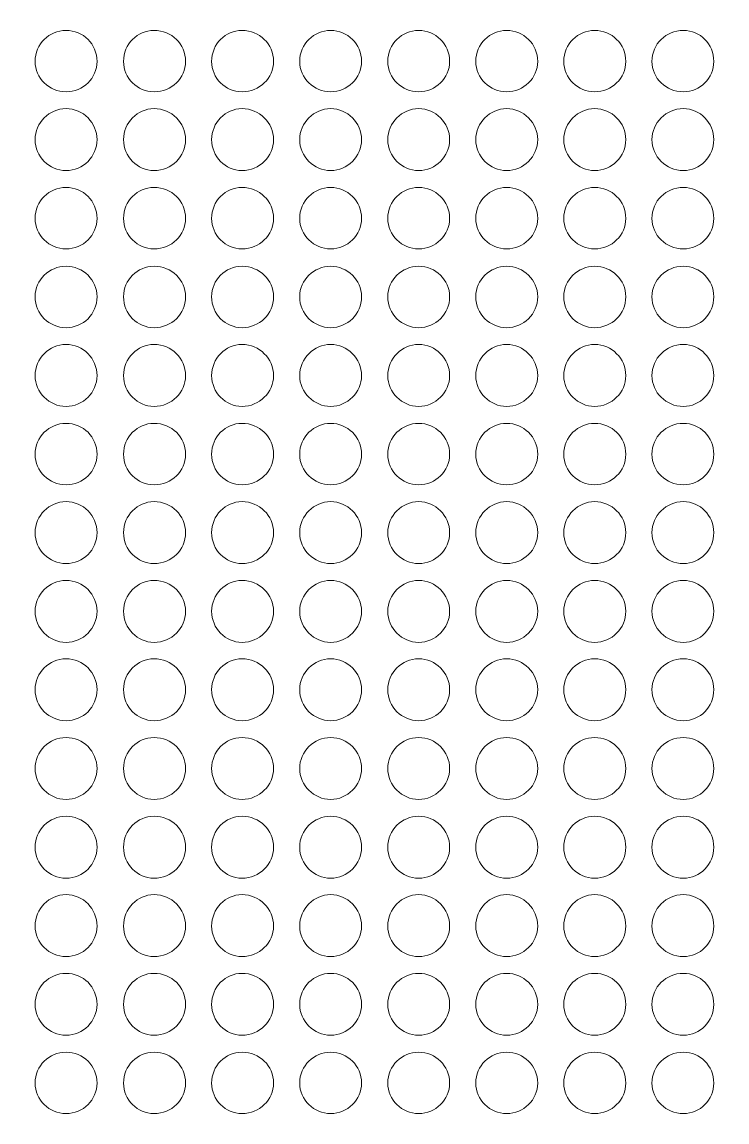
# Model space of a CAD drawing. Header units: inches. Extents: x 243 to 900, y -519 to -86.
# Drawn here: x 627.3 to 647.09, y -204.29 to -173.4 of the extents above; entities that cross this region are included whole.
import ezdxf

# ---------------------------------------------------------------- set-up
doc = ezdxf.new("R2010")
doc.units = ezdxf.units.IN
doc.header["$MEASUREMENT"] = 0
doc.layers.add('Layer 1', color=7, linetype='Continuous')

# ---------------------------------------------------------------- blocks, each defined once
blk = doc.blocks.new('block 3')
at = {"layer": 'Layer 1', "lineweight": 0}
blk.add_open_spline([(898.138, -484.267), (898.138, -494.991), (889.368, -503.763), (878.645, -503.763), (878.645, -503.763), (266.12, -503.763), (266.12, -503.763), (255.397, -503.763), (246.624, -494.991), (246.624, -484.267), (246.624, -484.267), (246.624, -108.507), (246.624, -108.507), (246.624, -97.783), (255.397, -89.011), (266.12, -89.011), (266.12, -89.011), (878.645, -89.011), (878.645, -89.011), (889.368, -89.011), (898.138, -97.783), (898.138, -108.507), (898.138, -108.507), (898.138, -484.267), (898.138, -484.267)], degree=3, knots=[0, 0, 0, 0, 1, 1, 1, 2, 2, 2, 3, 3, 3, 4, 4, 4, 5, 5, 5, 6, 6, 6, 7, 7, 7, 8, 8, 8, 8], dxfattribs=at)
blk = doc.blocks.new('block 2')
at = {"layer": 'Layer 1'}
blk.add_blockref('block 3', (0, 0), dxfattribs=at)
blk = doc.blocks.new('block 164')
at = {"layer": 'Layer 1', "lineweight": 0}
for points in [[(629.406, -174.509), (629.406, -174.981), (629.02, -175.363), (628.536, -175.363), (628.06, -175.363), (627.667, -174.981), (627.667, -174.509), (627.667, -174.021), (628.06, -173.639), (628.536, -173.639), (629.02, -173.639), (629.406, -174.021), (629.406, -174.509)], [(631.891, -174.509), (631.891, -174.981), (631.497, -175.363), (631.008, -175.363), (630.535, -175.363), (630.152, -174.981), (630.152, -174.509), (630.152, -174.021), (630.535, -173.639), (631.008, -173.639), (631.497, -173.639), (631.891, -174.021), (631.891, -174.509)], [(634.363, -174.509), (634.363, -174.981), (633.964, -175.363), (633.478, -175.363), (633.007, -175.363), (632.624, -174.981), (632.624, -174.509), (632.624, -174.021), (633.007, -173.639), (633.478, -173.639), (633.964, -173.639), (634.363, -174.021), (634.363, -174.509)], [(636.835, -174.509), (636.835, -174.981), (636.439, -175.363), (635.968, -175.363), (635.492, -175.363), (635.096, -174.981), (635.096, -174.509), (635.096, -174.021), (635.492, -173.639), (635.968, -173.639), (636.439, -173.639), (636.835, -174.021), (636.835, -174.509)], [(639.307, -174.509), (639.307, -174.981), (638.914, -175.363), (638.438, -175.363), (637.967, -175.363), (637.57, -174.981), (637.57, -174.509), (637.57, -174.021), (637.967, -173.639), (638.438, -173.639), (638.914, -173.639), (639.307, -174.021), (639.307, -174.509)], [(641.779, -174.509), (641.779, -174.981), (641.383, -175.363), (640.91, -175.363), (640.436, -175.363), (640.04, -174.981), (640.04, -174.509), (640.04, -174.021), (640.436, -173.639), (640.91, -173.639), (641.383, -173.639), (641.779, -174.021), (641.779, -174.509)], [(644.254, -174.509), (644.254, -174.981), (643.858, -175.363), (643.382, -175.363), (642.908, -175.363), (642.512, -174.981), (642.512, -174.509), (642.512, -174.021), (642.908, -173.639), (643.382, -173.639), (643.858, -173.639), (644.254, -174.021), (644.254, -174.509)], [(646.724, -174.509), (646.724, -174.981), (646.343, -175.363), (645.869, -175.363), (645.38, -175.363), (644.987, -174.981), (644.987, -174.509), (644.987, -174.021), (645.38, -173.639), (645.869, -173.639), (646.343, -173.639), (646.724, -174.021), (646.724, -174.509)]]:
    blk.add_open_spline(points, degree=3, knots=[0, 0, 0, 0, 1, 1, 1, 2, 2, 2, 3, 3, 3, 4, 4, 4, 4], dxfattribs=at)
blk = doc.blocks.new('block 165')
at = {"layer": 'Layer 1', "lineweight": 0}
for points in [[(629.406, -176.706), (629.406, -177.178), (629.02, -177.573), (628.536, -177.573), (628.06, -177.573), (627.667, -177.178), (627.667, -176.706), (627.667, -176.232), (628.06, -175.835), (628.536, -175.835), (629.02, -175.835), (629.406, -176.232), (629.406, -176.706)], [(631.891, -176.706), (631.891, -177.178), (631.497, -177.573), (631.008, -177.573), (630.535, -177.573), (630.152, -177.178), (630.152, -176.706), (630.152, -176.232), (630.535, -175.835), (631.008, -175.835), (631.497, -175.835), (631.891, -176.232), (631.891, -176.706)], [(634.363, -176.706), (634.363, -177.178), (633.964, -177.573), (633.478, -177.573), (633.007, -177.573), (632.624, -177.178), (632.624, -176.706), (632.624, -176.232), (633.007, -175.835), (633.478, -175.835), (633.964, -175.835), (634.363, -176.232), (634.363, -176.706)], [(636.835, -176.706), (636.835, -177.178), (636.439, -177.573), (635.968, -177.573), (635.492, -177.573), (635.096, -177.178), (635.096, -176.706), (635.096, -176.232), (635.492, -175.835), (635.968, -175.835), (636.439, -175.835), (636.835, -176.232), (636.835, -176.706)], [(639.307, -176.706), (639.307, -177.178), (638.914, -177.573), (638.438, -177.573), (637.967, -177.573), (637.57, -177.178), (637.57, -176.706), (637.57, -176.232), (637.967, -175.835), (638.438, -175.835), (638.914, -175.835), (639.307, -176.232), (639.307, -176.706)], [(641.779, -176.706), (641.779, -177.178), (641.383, -177.573), (640.91, -177.573), (640.436, -177.573), (640.04, -177.178), (640.04, -176.706), (640.04, -176.232), (640.436, -175.835), (640.91, -175.835), (641.383, -175.835), (641.779, -176.232), (641.779, -176.706)], [(644.254, -176.706), (644.254, -177.178), (643.858, -177.573), (643.382, -177.573), (642.908, -177.573), (642.512, -177.178), (642.512, -176.706), (642.512, -176.232), (642.908, -175.835), (643.382, -175.835), (643.858, -175.835), (644.254, -176.232), (644.254, -176.706)], [(646.724, -176.706), (646.724, -177.178), (646.343, -177.573), (645.869, -177.573), (645.38, -177.573), (644.987, -177.178), (644.987, -176.706), (644.987, -176.232), (645.38, -175.835), (645.869, -175.835), (646.343, -175.835), (646.724, -176.232), (646.724, -176.706)]]:
    blk.add_open_spline(points, degree=3, knots=[0, 0, 0, 0, 1, 1, 1, 2, 2, 2, 3, 3, 3, 4, 4, 4, 4], dxfattribs=at)
blk = doc.blocks.new('block 166')
at = {"layer": 'Layer 1', "lineweight": 0}
for points in [[(629.406, -178.917), (629.406, -179.393), (629.02, -179.773), (628.536, -179.773), (628.06, -179.773), (627.667, -179.393), (627.667, -178.917), (627.667, -178.429), (628.06, -178.048), (628.536, -178.048), (629.02, -178.048), (629.406, -178.429), (629.406, -178.917)], [(631.891, -178.917), (631.891, -179.393), (631.497, -179.773), (631.008, -179.773), (630.535, -179.773), (630.152, -179.393), (630.152, -178.917), (630.152, -178.429), (630.535, -178.048), (631.008, -178.048), (631.497, -178.048), (631.891, -178.429), (631.891, -178.917)], [(634.363, -178.917), (634.363, -179.393), (633.964, -179.773), (633.478, -179.773), (633.007, -179.773), (632.624, -179.393), (632.624, -178.917), (632.624, -178.429), (633.007, -178.048), (633.478, -178.048), (633.964, -178.048), (634.363, -178.429), (634.363, -178.917)], [(636.835, -178.917), (636.835, -179.393), (636.439, -179.773), (635.968, -179.773), (635.492, -179.773), (635.096, -179.393), (635.096, -178.917), (635.096, -178.429), (635.492, -178.048), (635.968, -178.048), (636.439, -178.048), (636.835, -178.429), (636.835, -178.917)], [(639.307, -178.917), (639.307, -179.393), (638.914, -179.773), (638.438, -179.773), (637.967, -179.773), (637.57, -179.393), (637.57, -178.917), (637.57, -178.429), (637.967, -178.048), (638.438, -178.048), (638.914, -178.048), (639.307, -178.429), (639.307, -178.917)], [(641.779, -178.917), (641.779, -179.393), (641.383, -179.773), (640.91, -179.773), (640.436, -179.773), (640.04, -179.393), (640.04, -178.917), (640.04, -178.429), (640.436, -178.048), (640.91, -178.048), (641.383, -178.048), (641.779, -178.429), (641.779, -178.917)], [(644.254, -178.917), (644.254, -179.393), (643.858, -179.773), (643.382, -179.773), (642.908, -179.773), (642.512, -179.393), (642.512, -178.917), (642.512, -178.429), (642.908, -178.048), (643.382, -178.048), (643.858, -178.048), (644.254, -178.429), (644.254, -178.917)], [(646.724, -178.917), (646.724, -179.393), (646.343, -179.773), (645.869, -179.773), (645.38, -179.773), (644.987, -179.393), (644.987, -178.917), (644.987, -178.429), (645.38, -178.048), (645.869, -178.048), (646.343, -178.048), (646.724, -178.429), (646.724, -178.917)]]:
    blk.add_open_spline(points, degree=3, knots=[0, 0, 0, 0, 1, 1, 1, 2, 2, 2, 3, 3, 3, 4, 4, 4, 4], dxfattribs=at)
blk = doc.blocks.new('block 167')
at = {"layer": 'Layer 1', "lineweight": 0}
for points in [[(629.406, -181.115), (629.406, -181.604), (629.02, -181.985), (628.536, -181.985), (628.06, -181.985), (627.667, -181.604), (627.667, -181.115), (627.667, -180.643), (628.06, -180.262), (628.536, -180.262), (629.02, -180.262), (629.406, -180.643), (629.406, -181.115)], [(631.891, -181.115), (631.891, -181.604), (631.497, -181.985), (631.008, -181.985), (630.535, -181.985), (630.152, -181.604), (630.152, -181.115), (630.152, -180.643), (630.535, -180.262), (631.008, -180.262), (631.497, -180.262), (631.891, -180.643), (631.891, -181.115)], [(634.363, -181.115), (634.363, -181.604), (633.964, -181.985), (633.478, -181.985), (633.007, -181.985), (632.624, -181.604), (632.624, -181.115), (632.624, -180.643), (633.007, -180.262), (633.478, -180.262), (633.964, -180.262), (634.363, -180.643), (634.363, -181.115)], [(636.835, -181.115), (636.835, -181.604), (636.439, -181.985), (635.968, -181.985), (635.492, -181.985), (635.096, -181.604), (635.096, -181.115), (635.096, -180.643), (635.492, -180.262), (635.968, -180.262), (636.439, -180.262), (636.835, -180.643), (636.835, -181.115)], [(639.307, -181.115), (639.307, -181.604), (638.914, -181.985), (638.438, -181.985), (637.967, -181.985), (637.57, -181.604), (637.57, -181.115), (637.57, -180.643), (637.967, -180.262), (638.438, -180.262), (638.914, -180.262), (639.307, -180.643), (639.307, -181.115)], [(641.779, -181.115), (641.779, -181.604), (641.383, -181.985), (640.91, -181.985), (640.436, -181.985), (640.04, -181.604), (640.04, -181.115), (640.04, -180.643), (640.436, -180.262), (640.91, -180.262), (641.383, -180.262), (641.779, -180.643), (641.779, -181.115)], [(644.254, -181.115), (644.254, -181.604), (643.858, -181.985), (643.382, -181.985), (642.908, -181.985), (642.512, -181.604), (642.512, -181.115), (642.512, -180.643), (642.908, -180.262), (643.382, -180.262), (643.858, -180.262), (644.254, -180.643), (644.254, -181.115)], [(646.724, -181.115), (646.724, -181.604), (646.343, -181.985), (645.869, -181.985), (645.38, -181.985), (644.987, -181.604), (644.987, -181.115), (644.987, -180.643), (645.38, -180.262), (645.869, -180.262), (646.343, -180.262), (646.724, -180.643), (646.724, -181.115)]]:
    blk.add_open_spline(points, degree=3, knots=[0, 0, 0, 0, 1, 1, 1, 2, 2, 2, 3, 3, 3, 4, 4, 4, 4], dxfattribs=at)
blk = doc.blocks.new('block 168')
at = {"layer": 'Layer 1', "lineweight": 0}
for points in [[(629.406, -183.331), (629.406, -183.8), (629.02, -184.196), (628.536, -184.196), (628.06, -184.196), (627.667, -183.8), (627.667, -183.331), (627.667, -182.855), (628.06, -182.457), (628.536, -182.457), (629.02, -182.457), (629.406, -182.855), (629.406, -183.331)], [(631.891, -183.331), (631.891, -183.8), (631.497, -184.196), (631.008, -184.196), (630.535, -184.196), (630.152, -183.8), (630.152, -183.331), (630.152, -182.855), (630.535, -182.457), (631.008, -182.457), (631.497, -182.457), (631.891, -182.855), (631.891, -183.331)], [(634.363, -183.331), (634.363, -183.8), (633.964, -184.196), (633.478, -184.196), (633.007, -184.196), (632.624, -183.8), (632.624, -183.331), (632.624, -182.855), (633.007, -182.457), (633.478, -182.457), (633.964, -182.457), (634.363, -182.855), (634.363, -183.331)], [(636.835, -183.331), (636.835, -183.8), (636.439, -184.196), (635.968, -184.196), (635.492, -184.196), (635.096, -183.8), (635.096, -183.331), (635.096, -182.855), (635.492, -182.457), (635.968, -182.457), (636.439, -182.457), (636.835, -182.855), (636.835, -183.331)], [(639.307, -183.331), (639.307, -183.8), (638.914, -184.196), (638.438, -184.196), (637.967, -184.196), (637.57, -183.8), (637.57, -183.331), (637.57, -182.855), (637.967, -182.457), (638.438, -182.457), (638.914, -182.457), (639.307, -182.855), (639.307, -183.331)], [(641.779, -183.331), (641.779, -183.8), (641.383, -184.196), (640.91, -184.196), (640.436, -184.196), (640.04, -183.8), (640.04, -183.331), (640.04, -182.855), (640.436, -182.457), (640.91, -182.457), (641.383, -182.457), (641.779, -182.855), (641.779, -183.331)], [(644.254, -183.331), (644.254, -183.8), (643.858, -184.196), (643.382, -184.196), (642.908, -184.196), (642.512, -183.8), (642.512, -183.331), (642.512, -182.855), (642.908, -182.457), (643.382, -182.457), (643.858, -182.457), (644.254, -182.855), (644.254, -183.331)], [(646.724, -183.331), (646.724, -183.8), (646.343, -184.196), (645.869, -184.196), (645.38, -184.196), (644.987, -183.8), (644.987, -183.331), (644.987, -182.855), (645.38, -182.457), (645.869, -182.457), (646.343, -182.457), (646.724, -182.855), (646.724, -183.331)]]:
    blk.add_open_spline(points, degree=3, knots=[0, 0, 0, 0, 1, 1, 1, 2, 2, 2, 3, 3, 3, 4, 4, 4, 4], dxfattribs=at)
blk = doc.blocks.new('block 169')
at = {"layer": 'Layer 1', "lineweight": 0}
for points in [[(629.406, -185.539), (629.406, -186.015), (629.02, -186.395), (628.536, -186.395), (628.06, -186.395), (627.667, -186.015), (627.667, -185.539), (627.667, -185.053), (628.06, -184.672), (628.536, -184.672), (629.02, -184.672), (629.406, -185.053), (629.406, -185.539)], [(631.891, -185.539), (631.891, -186.015), (631.497, -186.395), (631.008, -186.395), (630.535, -186.395), (630.152, -186.015), (630.152, -185.539), (630.152, -185.053), (630.535, -184.672), (631.008, -184.672), (631.497, -184.672), (631.891, -185.053), (631.891, -185.539)], [(634.363, -185.539), (634.363, -186.015), (633.964, -186.395), (633.478, -186.395), (633.007, -186.395), (632.624, -186.015), (632.624, -185.539), (632.624, -185.053), (633.007, -184.672), (633.478, -184.672), (633.964, -184.672), (634.363, -185.053), (634.363, -185.539)], [(636.835, -185.539), (636.835, -186.015), (636.439, -186.395), (635.968, -186.395), (635.492, -186.395), (635.096, -186.015), (635.096, -185.539), (635.096, -185.053), (635.492, -184.672), (635.968, -184.672), (636.439, -184.672), (636.835, -185.053), (636.835, -185.539)], [(639.307, -185.539), (639.307, -186.015), (638.914, -186.395), (638.438, -186.395), (637.967, -186.395), (637.57, -186.015), (637.57, -185.539), (637.57, -185.053), (637.967, -184.672), (638.438, -184.672), (638.914, -184.672), (639.307, -185.053), (639.307, -185.539)], [(641.779, -185.539), (641.779, -186.015), (641.383, -186.395), (640.91, -186.395), (640.436, -186.395), (640.04, -186.015), (640.04, -185.539), (640.04, -185.053), (640.436, -184.672), (640.91, -184.672), (641.383, -184.672), (641.779, -185.053), (641.779, -185.539)], [(644.254, -185.539), (644.254, -186.015), (643.858, -186.395), (643.382, -186.395), (642.908, -186.395), (642.512, -186.015), (642.512, -185.539), (642.512, -185.053), (642.908, -184.672), (643.382, -184.672), (643.858, -184.672), (644.254, -185.053), (644.254, -185.539)], [(646.724, -185.539), (646.724, -186.015), (646.343, -186.395), (645.869, -186.395), (645.38, -186.395), (644.987, -186.015), (644.987, -185.539), (644.987, -185.053), (645.38, -184.672), (645.869, -184.672), (646.343, -184.672), (646.724, -185.053), (646.724, -185.539)]]:
    blk.add_open_spline(points, degree=3, knots=[0, 0, 0, 0, 1, 1, 1, 2, 2, 2, 3, 3, 3, 4, 4, 4, 4], dxfattribs=at)
blk = doc.blocks.new('block 170')
at = {"layer": 'Layer 1', "lineweight": 0}
for points in [[(629.406, -187.738), (629.406, -188.227), (629.02, -188.606), (628.536, -188.606), (628.06, -188.606), (627.667, -188.227), (627.667, -187.738), (627.667, -187.265), (628.06, -186.868), (628.536, -186.868), (629.02, -186.868), (629.406, -187.265), (629.406, -187.738)], [(631.891, -187.738), (631.891, -188.227), (631.497, -188.606), (631.008, -188.606), (630.535, -188.606), (630.152, -188.227), (630.152, -187.738), (630.152, -187.265), (630.535, -186.868), (631.008, -186.868), (631.497, -186.868), (631.891, -187.265), (631.891, -187.738)], [(634.363, -187.738), (634.363, -188.227), (633.964, -188.606), (633.478, -188.606), (633.007, -188.606), (632.624, -188.227), (632.624, -187.738), (632.624, -187.265), (633.007, -186.868), (633.478, -186.868), (633.964, -186.868), (634.363, -187.265), (634.363, -187.738)], [(636.835, -187.738), (636.835, -188.227), (636.439, -188.606), (635.968, -188.606), (635.492, -188.606), (635.096, -188.227), (635.096, -187.738), (635.096, -187.265), (635.492, -186.868), (635.968, -186.868), (636.439, -186.868), (636.835, -187.265), (636.835, -187.738)], [(639.307, -187.738), (639.307, -188.227), (638.914, -188.606), (638.438, -188.606), (637.967, -188.606), (637.57, -188.227), (637.57, -187.738), (637.57, -187.265), (637.967, -186.868), (638.438, -186.868), (638.914, -186.868), (639.307, -187.265), (639.307, -187.738)], [(641.779, -187.738), (641.779, -188.227), (641.383, -188.606), (640.91, -188.606), (640.436, -188.606), (640.04, -188.227), (640.04, -187.738), (640.04, -187.265), (640.436, -186.868), (640.91, -186.868), (641.383, -186.868), (641.779, -187.265), (641.779, -187.738)], [(644.254, -187.738), (644.254, -188.227), (643.858, -188.606), (643.382, -188.606), (642.908, -188.606), (642.512, -188.227), (642.512, -187.738), (642.512, -187.265), (642.908, -186.868), (643.382, -186.868), (643.858, -186.868), (644.254, -187.265), (644.254, -187.738)], [(646.724, -187.738), (646.724, -188.227), (646.343, -188.606), (645.869, -188.606), (645.38, -188.606), (644.987, -188.227), (644.987, -187.738), (644.987, -187.265), (645.38, -186.868), (645.869, -186.868), (646.343, -186.868), (646.724, -187.265), (646.724, -187.738)]]:
    blk.add_open_spline(points, degree=3, knots=[0, 0, 0, 0, 1, 1, 1, 2, 2, 2, 3, 3, 3, 4, 4, 4, 4], dxfattribs=at)
blk = doc.blocks.new('block 171')
at = {"layer": 'Layer 1', "lineweight": 0}
for points in [[(629.406, -189.949), (629.406, -190.424), (629.02, -190.821), (628.536, -190.821), (628.06, -190.821), (627.667, -190.424), (627.667, -189.949), (627.667, -189.477), (628.06, -189.081), (628.536, -189.081), (629.02, -189.081), (629.406, -189.477), (629.406, -189.949)], [(631.891, -189.949), (631.891, -190.424), (631.497, -190.821), (631.008, -190.821), (630.535, -190.821), (630.152, -190.424), (630.152, -189.949), (630.152, -189.477), (630.535, -189.081), (631.008, -189.081), (631.497, -189.081), (631.891, -189.477), (631.891, -189.949)], [(634.363, -189.949), (634.363, -190.424), (633.964, -190.821), (633.478, -190.821), (633.007, -190.821), (632.624, -190.424), (632.624, -189.949), (632.624, -189.477), (633.007, -189.081), (633.478, -189.081), (633.964, -189.081), (634.363, -189.477), (634.363, -189.949)], [(636.835, -189.949), (636.835, -190.424), (636.439, -190.821), (635.968, -190.821), (635.492, -190.821), (635.096, -190.424), (635.096, -189.949), (635.096, -189.477), (635.492, -189.081), (635.968, -189.081), (636.439, -189.081), (636.835, -189.477), (636.835, -189.949)], [(639.307, -189.949), (639.307, -190.424), (638.914, -190.821), (638.438, -190.821), (637.967, -190.821), (637.57, -190.424), (637.57, -189.949), (637.57, -189.477), (637.967, -189.081), (638.438, -189.081), (638.914, -189.081), (639.307, -189.477), (639.307, -189.949)], [(641.779, -189.949), (641.779, -190.424), (641.383, -190.821), (640.91, -190.821), (640.436, -190.821), (640.04, -190.424), (640.04, -189.949), (640.04, -189.477), (640.436, -189.081), (640.91, -189.081), (641.383, -189.081), (641.779, -189.477), (641.779, -189.949)], [(644.254, -189.949), (644.254, -190.424), (643.858, -190.821), (643.382, -190.821), (642.908, -190.821), (642.512, -190.424), (642.512, -189.949), (642.512, -189.477), (642.908, -189.081), (643.382, -189.081), (643.858, -189.081), (644.254, -189.477), (644.254, -189.949)], [(646.724, -189.949), (646.724, -190.424), (646.343, -190.821), (645.869, -190.821), (645.38, -190.821), (644.987, -190.424), (644.987, -189.949), (644.987, -189.477), (645.38, -189.081), (645.869, -189.081), (646.343, -189.081), (646.724, -189.477), (646.724, -189.949)]]:
    blk.add_open_spline(points, degree=3, knots=[0, 0, 0, 0, 1, 1, 1, 2, 2, 2, 3, 3, 3, 4, 4, 4, 4], dxfattribs=at)
blk = doc.blocks.new('block 172')
at = {"layer": 'Layer 1', "lineweight": 0}
for points in [[(629.406, -192.146), (629.406, -192.638), (629.02, -193.019), (628.536, -193.019), (628.06, -193.019), (627.667, -192.638), (627.667, -192.146), (627.667, -191.676), (628.06, -191.279), (628.536, -191.279), (629.02, -191.279), (629.406, -191.676), (629.406, -192.146)], [(631.891, -192.146), (631.891, -192.638), (631.497, -193.019), (631.008, -193.019), (630.535, -193.019), (630.152, -192.638), (630.152, -192.146), (630.152, -191.676), (630.535, -191.279), (631.008, -191.279), (631.497, -191.279), (631.891, -191.676), (631.891, -192.146)], [(634.363, -192.146), (634.363, -192.638), (633.964, -193.019), (633.478, -193.019), (633.007, -193.019), (632.624, -192.638), (632.624, -192.146), (632.624, -191.676), (633.007, -191.279), (633.478, -191.279), (633.964, -191.279), (634.363, -191.676), (634.363, -192.146)], [(636.835, -192.146), (636.835, -192.638), (636.439, -193.019), (635.968, -193.019), (635.492, -193.019), (635.096, -192.638), (635.096, -192.146), (635.096, -191.676), (635.492, -191.279), (635.968, -191.279), (636.439, -191.279), (636.835, -191.676), (636.835, -192.146)], [(639.307, -192.146), (639.307, -192.638), (638.914, -193.019), (638.438, -193.019), (637.967, -193.019), (637.57, -192.638), (637.57, -192.146), (637.57, -191.676), (637.967, -191.279), (638.438, -191.279), (638.914, -191.279), (639.307, -191.676), (639.307, -192.146)], [(641.779, -192.146), (641.779, -192.638), (641.383, -193.019), (640.91, -193.019), (640.436, -193.019), (640.04, -192.638), (640.04, -192.146), (640.04, -191.676), (640.436, -191.279), (640.91, -191.279), (641.383, -191.279), (641.779, -191.676), (641.779, -192.146)], [(644.254, -192.146), (644.254, -192.638), (643.858, -193.019), (643.382, -193.019), (642.908, -193.019), (642.512, -192.638), (642.512, -192.146), (642.512, -191.676), (642.908, -191.279), (643.382, -191.279), (643.858, -191.279), (644.254, -191.676), (644.254, -192.146)], [(646.724, -192.146), (646.724, -192.638), (646.343, -193.019), (645.869, -193.019), (645.38, -193.019), (644.987, -192.638), (644.987, -192.146), (644.987, -191.676), (645.38, -191.279), (645.869, -191.279), (646.343, -191.279), (646.724, -191.676), (646.724, -192.146)]]:
    blk.add_open_spline(points, degree=3, knots=[0, 0, 0, 0, 1, 1, 1, 2, 2, 2, 3, 3, 3, 4, 4, 4, 4], dxfattribs=at)
blk = doc.blocks.new('block 173')
at = {"layer": 'Layer 1', "lineweight": 0}
for points in [[(629.406, -194.362), (629.406, -194.834), (629.02, -195.231), (628.536, -195.231), (628.06, -195.231), (627.667, -194.834), (627.667, -194.362), (627.667, -193.887), (628.06, -193.492), (628.536, -193.492), (629.02, -193.492), (629.406, -193.887), (629.406, -194.362)], [(631.891, -194.362), (631.891, -194.834), (631.497, -195.231), (631.008, -195.231), (630.535, -195.231), (630.152, -194.834), (630.152, -194.362), (630.152, -193.887), (630.535, -193.492), (631.008, -193.492), (631.497, -193.492), (631.891, -193.887), (631.891, -194.362)], [(634.363, -194.362), (634.363, -194.834), (633.964, -195.231), (633.478, -195.231), (633.007, -195.231), (632.624, -194.834), (632.624, -194.362), (632.624, -193.887), (633.007, -193.492), (633.478, -193.492), (633.964, -193.492), (634.363, -193.887), (634.363, -194.362)], [(636.835, -194.362), (636.835, -194.834), (636.439, -195.231), (635.968, -195.231), (635.492, -195.231), (635.096, -194.834), (635.096, -194.362), (635.096, -193.887), (635.492, -193.492), (635.968, -193.492), (636.439, -193.492), (636.835, -193.887), (636.835, -194.362)], [(639.307, -194.362), (639.307, -194.834), (638.914, -195.231), (638.438, -195.231), (637.967, -195.231), (637.57, -194.834), (637.57, -194.362), (637.57, -193.887), (637.967, -193.492), (638.438, -193.492), (638.914, -193.492), (639.307, -193.887), (639.307, -194.362)], [(641.779, -194.362), (641.779, -194.834), (641.383, -195.231), (640.91, -195.231), (640.436, -195.231), (640.04, -194.834), (640.04, -194.362), (640.04, -193.887), (640.436, -193.492), (640.91, -193.492), (641.383, -193.492), (641.779, -193.887), (641.779, -194.362)], [(644.254, -194.362), (644.254, -194.834), (643.858, -195.231), (643.382, -195.231), (642.908, -195.231), (642.512, -194.834), (642.512, -194.362), (642.512, -193.887), (642.908, -193.492), (643.382, -193.492), (643.858, -193.492), (644.254, -193.887), (644.254, -194.362)], [(646.724, -194.362), (646.724, -194.834), (646.343, -195.231), (645.869, -195.231), (645.38, -195.231), (644.987, -194.834), (644.987, -194.362), (644.987, -193.887), (645.38, -193.492), (645.869, -193.492), (646.343, -193.492), (646.724, -193.887), (646.724, -194.362)]]:
    blk.add_open_spline(points, degree=3, knots=[0, 0, 0, 0, 1, 1, 1, 2, 2, 2, 3, 3, 3, 4, 4, 4, 4], dxfattribs=at)
blk = doc.blocks.new('block 174')
at = {"layer": 'Layer 1', "lineweight": 0}
for points in [[(629.406, -196.574), (629.406, -197.047), (629.02, -197.443), (628.536, -197.443), (628.06, -197.443), (627.667, -197.047), (627.667, -196.574), (627.667, -196.084), (628.06, -195.704), (628.536, -195.704), (629.02, -195.704), (629.406, -196.084), (629.406, -196.574)], [(631.891, -196.574), (631.891, -197.047), (631.497, -197.443), (631.008, -197.443), (630.535, -197.443), (630.152, -197.047), (630.152, -196.574), (630.152, -196.084), (630.535, -195.704), (631.008, -195.704), (631.497, -195.704), (631.891, -196.084), (631.891, -196.574)], [(634.363, -196.574), (634.363, -197.047), (633.964, -197.443), (633.478, -197.443), (633.007, -197.443), (632.624, -197.047), (632.624, -196.574), (632.624, -196.084), (633.007, -195.704), (633.478, -195.704), (633.964, -195.704), (634.363, -196.084), (634.363, -196.574)], [(636.835, -196.574), (636.835, -197.047), (636.439, -197.443), (635.968, -197.443), (635.492, -197.443), (635.096, -197.047), (635.096, -196.574), (635.096, -196.084), (635.492, -195.704), (635.968, -195.704), (636.439, -195.704), (636.835, -196.084), (636.835, -196.574)], [(639.307, -196.574), (639.307, -197.047), (638.914, -197.443), (638.438, -197.443), (637.967, -197.443), (637.57, -197.047), (637.57, -196.574), (637.57, -196.084), (637.967, -195.704), (638.438, -195.704), (638.914, -195.704), (639.307, -196.084), (639.307, -196.574)], [(641.779, -196.574), (641.779, -197.047), (641.383, -197.443), (640.91, -197.443), (640.436, -197.443), (640.04, -197.047), (640.04, -196.574), (640.04, -196.084), (640.436, -195.704), (640.91, -195.704), (641.383, -195.704), (641.779, -196.084), (641.779, -196.574)], [(644.254, -196.574), (644.254, -197.047), (643.858, -197.443), (643.382, -197.443), (642.908, -197.443), (642.512, -197.047), (642.512, -196.574), (642.512, -196.084), (642.908, -195.704), (643.382, -195.704), (643.858, -195.704), (644.254, -196.084), (644.254, -196.574)], [(646.724, -196.574), (646.724, -197.047), (646.343, -197.443), (645.869, -197.443), (645.38, -197.443), (644.987, -197.047), (644.987, -196.574), (644.987, -196.084), (645.38, -195.704), (645.869, -195.704), (646.343, -195.704), (646.724, -196.084), (646.724, -196.574)]]:
    blk.add_open_spline(points, degree=3, knots=[0, 0, 0, 0, 1, 1, 1, 2, 2, 2, 3, 3, 3, 4, 4, 4, 4], dxfattribs=at)
blk = doc.blocks.new('block 175')
at = {"layer": 'Layer 1', "lineweight": 0}
for points in [[(629.406, -198.785), (629.406, -199.258), (629.02, -199.642), (628.536, -199.642), (628.06, -199.642), (627.667, -199.258), (627.667, -198.785), (627.667, -198.299), (628.06, -197.902), (628.536, -197.902), (629.02, -197.902), (629.406, -198.299), (629.406, -198.785)], [(631.891, -198.785), (631.891, -199.258), (631.497, -199.642), (631.008, -199.642), (630.535, -199.642), (630.152, -199.258), (630.152, -198.785), (630.152, -198.299), (630.535, -197.902), (631.008, -197.902), (631.497, -197.902), (631.891, -198.299), (631.891, -198.785)], [(634.363, -198.785), (634.363, -199.258), (633.964, -199.642), (633.478, -199.642), (633.007, -199.642), (632.624, -199.258), (632.624, -198.785), (632.624, -198.299), (633.007, -197.902), (633.478, -197.902), (633.964, -197.902), (634.363, -198.299), (634.363, -198.785)], [(636.835, -198.785), (636.835, -199.258), (636.439, -199.642), (635.968, -199.642), (635.492, -199.642), (635.096, -199.258), (635.096, -198.785), (635.096, -198.299), (635.492, -197.902), (635.968, -197.902), (636.439, -197.902), (636.835, -198.299), (636.835, -198.785)], [(639.307, -198.785), (639.307, -199.258), (638.914, -199.642), (638.438, -199.642), (637.967, -199.642), (637.57, -199.258), (637.57, -198.785), (637.57, -198.299), (637.967, -197.902), (638.438, -197.902), (638.914, -197.902), (639.307, -198.299), (639.307, -198.785)], [(641.779, -198.785), (641.779, -199.258), (641.383, -199.642), (640.91, -199.642), (640.436, -199.642), (640.04, -199.258), (640.04, -198.785), (640.04, -198.299), (640.436, -197.902), (640.91, -197.902), (641.383, -197.902), (641.779, -198.299), (641.779, -198.785)], [(644.254, -198.785), (644.254, -199.258), (643.858, -199.642), (643.382, -199.642), (642.908, -199.642), (642.512, -199.258), (642.512, -198.785), (642.512, -198.299), (642.908, -197.902), (643.382, -197.902), (643.858, -197.902), (644.254, -198.299), (644.254, -198.785)], [(646.724, -198.785), (646.724, -199.258), (646.343, -199.642), (645.869, -199.642), (645.38, -199.642), (644.987, -199.258), (644.987, -198.785), (644.987, -198.299), (645.38, -197.902), (645.869, -197.902), (646.343, -197.902), (646.724, -198.299), (646.724, -198.785)]]:
    blk.add_open_spline(points, degree=3, knots=[0, 0, 0, 0, 1, 1, 1, 2, 2, 2, 3, 3, 3, 4, 4, 4, 4], dxfattribs=at)
blk = doc.blocks.new('block 176')
at = {"layer": 'Layer 1', "lineweight": 0}
for points in [[(629.406, -200.984), (629.406, -201.455), (629.02, -201.852), (628.536, -201.852), (628.06, -201.852), (627.667, -201.455), (627.667, -200.984), (627.667, -200.494), (628.06, -200.114), (628.536, -200.114), (629.02, -200.114), (629.406, -200.494), (629.406, -200.984)], [(631.891, -200.984), (631.891, -201.455), (631.497, -201.852), (631.008, -201.852), (630.535, -201.852), (630.152, -201.455), (630.152, -200.984), (630.152, -200.494), (630.535, -200.114), (631.008, -200.114), (631.497, -200.114), (631.891, -200.494), (631.891, -200.984)], [(634.363, -200.984), (634.363, -201.455), (633.964, -201.852), (633.478, -201.852), (633.007, -201.852), (632.624, -201.455), (632.624, -200.984), (632.624, -200.494), (633.007, -200.114), (633.478, -200.114), (633.964, -200.114), (634.363, -200.494), (634.363, -200.984)], [(636.835, -200.984), (636.835, -201.455), (636.439, -201.852), (635.968, -201.852), (635.492, -201.852), (635.096, -201.455), (635.096, -200.984), (635.096, -200.494), (635.492, -200.114), (635.968, -200.114), (636.439, -200.114), (636.835, -200.494), (636.835, -200.984)], [(639.307, -200.984), (639.307, -201.455), (638.914, -201.852), (638.438, -201.852), (637.967, -201.852), (637.57, -201.455), (637.57, -200.984), (637.57, -200.494), (637.967, -200.114), (638.438, -200.114), (638.914, -200.114), (639.307, -200.494), (639.307, -200.984)], [(641.779, -200.984), (641.779, -201.455), (641.383, -201.852), (640.91, -201.852), (640.436, -201.852), (640.04, -201.455), (640.04, -200.984), (640.04, -200.494), (640.436, -200.114), (640.91, -200.114), (641.383, -200.114), (641.779, -200.494), (641.779, -200.984)], [(644.254, -200.984), (644.254, -201.455), (643.858, -201.852), (643.382, -201.852), (642.908, -201.852), (642.512, -201.455), (642.512, -200.984), (642.512, -200.494), (642.908, -200.114), (643.382, -200.114), (643.858, -200.114), (644.254, -200.494), (644.254, -200.984)], [(646.724, -200.984), (646.724, -201.455), (646.343, -201.852), (645.869, -201.852), (645.38, -201.852), (644.987, -201.455), (644.987, -200.984), (644.987, -200.494), (645.38, -200.114), (645.869, -200.114), (646.343, -200.114), (646.724, -200.494), (646.724, -200.984)]]:
    blk.add_open_spline(points, degree=3, knots=[0, 0, 0, 0, 1, 1, 1, 2, 2, 2, 3, 3, 3, 4, 4, 4, 4], dxfattribs=at)
blk = doc.blocks.new('block 177')
at = {"layer": 'Layer 1', "lineweight": 0}
for points in [[(629.406, -203.195), (629.406, -203.669), (629.02, -204.049), (628.536, -204.049), (628.06, -204.049), (627.667, -203.669), (627.667, -203.195), (627.667, -202.706), (628.06, -202.327), (628.536, -202.327), (629.02, -202.327), (629.406, -202.706), (629.406, -203.195)], [(631.891, -203.195), (631.891, -203.669), (631.497, -204.049), (631.008, -204.049), (630.535, -204.049), (630.152, -203.669), (630.152, -203.195), (630.152, -202.706), (630.535, -202.327), (631.008, -202.327), (631.497, -202.327), (631.891, -202.706), (631.891, -203.195)], [(634.363, -203.195), (634.363, -203.669), (633.964, -204.049), (633.478, -204.049), (633.007, -204.049), (632.624, -203.669), (632.624, -203.195), (632.624, -202.706), (633.007, -202.327), (633.478, -202.327), (633.964, -202.327), (634.363, -202.706), (634.363, -203.195)], [(636.835, -203.195), (636.835, -203.669), (636.439, -204.049), (635.968, -204.049), (635.492, -204.049), (635.096, -203.669), (635.096, -203.195), (635.096, -202.706), (635.492, -202.327), (635.968, -202.327), (636.439, -202.327), (636.835, -202.706), (636.835, -203.195)], [(639.307, -203.195), (639.307, -203.669), (638.914, -204.049), (638.438, -204.049), (637.967, -204.049), (637.57, -203.669), (637.57, -203.195), (637.57, -202.706), (637.967, -202.327), (638.438, -202.327), (638.914, -202.327), (639.307, -202.706), (639.307, -203.195)], [(641.779, -203.195), (641.779, -203.669), (641.383, -204.049), (640.91, -204.049), (640.436, -204.049), (640.04, -203.669), (640.04, -203.195), (640.04, -202.706), (640.436, -202.327), (640.91, -202.327), (641.383, -202.327), (641.779, -202.706), (641.779, -203.195)], [(644.254, -203.195), (644.254, -203.669), (643.858, -204.049), (643.382, -204.049), (642.908, -204.049), (642.512, -203.669), (642.512, -203.195), (642.512, -202.706), (642.908, -202.327), (643.382, -202.327), (643.858, -202.327), (644.254, -202.706), (644.254, -203.195)], [(646.724, -203.195), (646.724, -203.669), (646.343, -204.049), (645.869, -204.049), (645.38, -204.049), (644.987, -203.669), (644.987, -203.195), (644.987, -202.706), (645.38, -202.327), (645.869, -202.327), (646.343, -202.327), (646.724, -202.706), (646.724, -203.195)]]:
    blk.add_open_spline(points, degree=3, knots=[0, 0, 0, 0, 1, 1, 1, 2, 2, 2, 3, 3, 3, 4, 4, 4, 4], dxfattribs=at)
blk = doc.blocks.new('block 150')
at = {"layer": 'Layer 1'}
for name in ['block 164', 'block 165', 'block 166', 'block 167', 'block 168', 'block 169', 'block 170', 'block 171', 'block 172', 'block 173', 'block 174', 'block 175', 'block 176', 'block 177']:
    blk.add_blockref(name, (0, 0), dxfattribs=at)
blk = doc.blocks.new('block 149')
at = {"layer": 'Layer 1'}
blk.add_blockref('block 150', (0, 0), dxfattribs=at)
blk = doc.blocks.new('block 4')
at = {"layer": 'Layer 1'}
blk.add_blockref('block 149', (0, 0), dxfattribs=at)

msp = doc.modelspace()

# ---------------------------------------------------------------- linework, layer by layer
at = {"layer": 'Layer 1', "lineweight": 0}
msp.add_open_spline([(771.889, -89.011), (771.889, -89.011), (266.12, -89.011), (266.12, -89.011), (255.397, -89.011), (246.624, -97.783), (246.624, -108.507), (246.624, -108.507), (246.624, -499.044), (246.624, -499.044), (246.624, -509.767), (255.397, -518.54), (266.12, -518.54), (266.12, -518.54), (371.556, -518.54), (371.556, -518.54), (400.967, -304.591), (562.913, -132.915), (771.889, -89.011)], degree=3, knots=[0, 0, 0, 0, 1, 1, 1, 2, 2, 2, 3, 3, 3, 4, 4, 4, 5, 5, 5, 6, 6, 6, 6], dxfattribs=at)

# ---------------------------------------------------------------- block references
at = {"layer": 'Layer 1'}
for name in ['block 2', 'block 4']:
    msp.add_blockref(name, (0, 0), dxfattribs=at)

doc.saveas('drawing.dxf')
